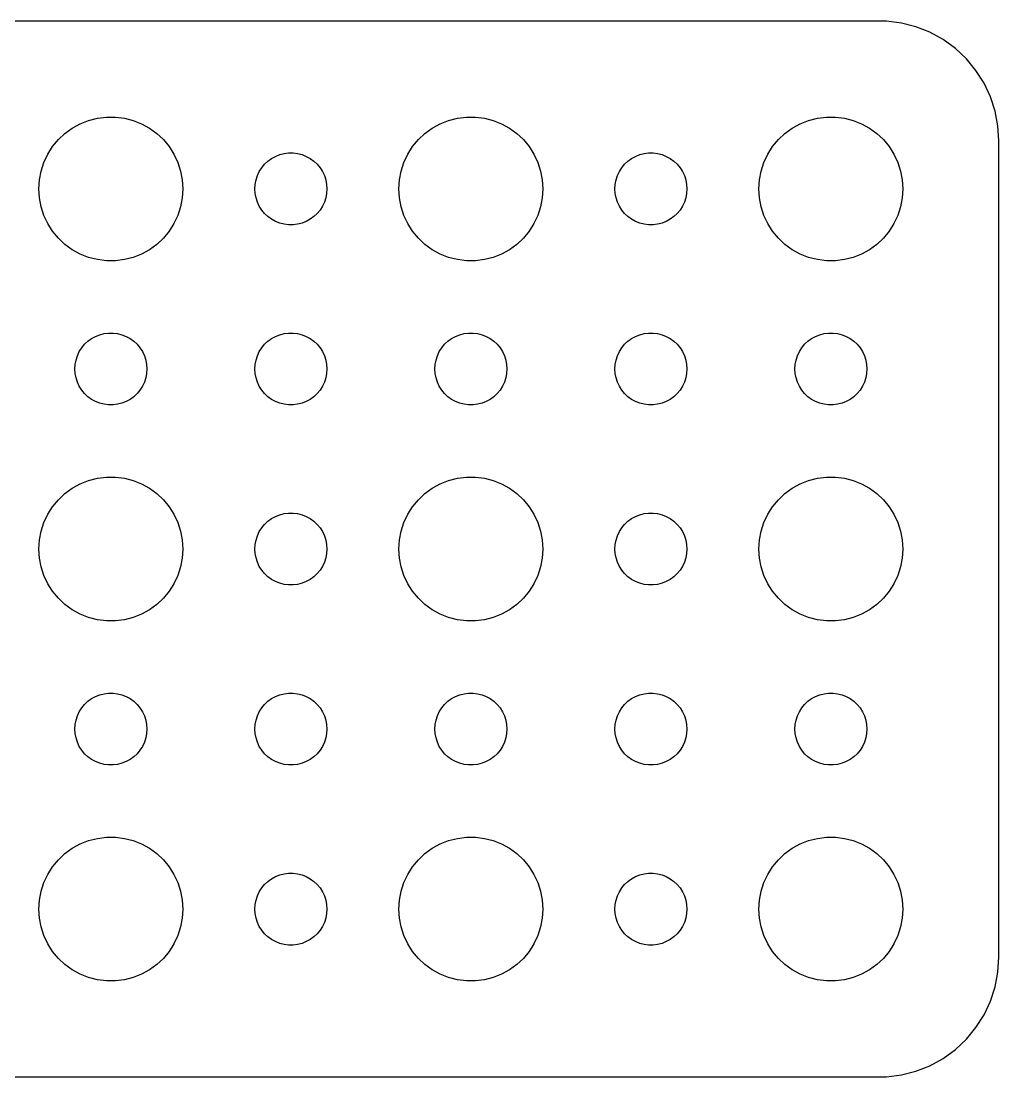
# Model space of a CAD drawing. Header units: metres. Extents: x -37 to 37, y 248 to 508.
# Drawn here: x -3.74 to 37, y 356.01 to 399.99 of the extents above; entities that cross this region are included whole.
import ezdxf

# ---------------------------------------------------------------- set-up
doc = ezdxf.new("R2010")
doc.units = ezdxf.units.M

msp = doc.modelspace()

# ---------------------------------------------------------------- linework, layer by layer
for p, q in [((32.3139, 399.99), (-32.3139, 399.99)), ((32.9369, 399.911), (32.3139, 399.99)), ((33.5451, 399.755), (32.9369, 399.911)), ((34.1289, 399.524), (33.5451, 399.755)), ((34.6791, 399.222), (34.1289, 399.524)), ((35.1871, 398.853), (34.6791, 399.222)), ((35.6448, 398.423), (35.1871, 398.853)), ((36.0451, 397.939), (35.6448, 398.423)), ((36.3815, 397.409), (36.0451, 397.939)), ((36.6489, 396.841), (36.3815, 397.409)), ((36.8429, 396.243), (36.6489, 396.841)), ((-1.27733, 395.714), (-0.92705, 395.853)), ((-0.92705, 395.853), (-0.56213, 395.947)), ((-0.56213, 395.947), (-0.18837, 395.994)), ((-0.18837, 395.994), (0.18837, 395.994)), ((0.18837, 395.994), (0.56213, 395.947)), ((0.56213, 395.947), (0.92705, 395.853)), ((0.92705, 395.853), (1.27733, 395.714)), ((13.7227, 395.714), (14.0729, 395.853)), ((14.0729, 395.853), (14.4379, 395.947)), ((14.4379, 395.947), (14.8116, 395.994)), ((14.8116, 395.994), (15.1884, 395.994)), ((15.1884, 395.994), (15.5621, 395.947)), ((15.5621, 395.947), (15.927, 395.853)), ((15.927, 395.853), (16.2773, 395.714)), ((28.7227, 395.714), (29.0729, 395.853)), ((29.0729, 395.853), (29.4379, 395.947)), ((29.4379, 395.947), (29.8116, 395.994)), ((29.8116, 395.994), (30.1884, 395.994)), ((30.1884, 395.994), (30.5621, 395.947)), ((30.5621, 395.947), (30.927, 395.853)), ((30.927, 395.853), (31.2773, 395.714)), ((36.9606, 395.627), (36.8429, 396.243)), ((-1.91226, 395.312), (-1.60747, 395.533)), ((-1.60747, 395.533), (-1.27733, 395.714)), ((1.27733, 395.714), (1.60747, 395.533)), ((1.60747, 395.533), (1.91226, 395.312)), ((13.0877, 395.312), (13.3925, 395.533)), ((13.3925, 395.533), (13.7227, 395.714)), ((16.2773, 395.714), (16.6075, 395.533)), ((16.6075, 395.533), (16.9123, 395.312)), ((28.0877, 395.312), (28.3925, 395.533)), ((28.3925, 395.533), (28.7227, 395.714)), ((31.2773, 395.714), (31.6075, 395.533)), ((31.6075, 395.533), (31.9123, 395.312)), ((37, 395), (36.9606, 395.627)), ((-2.42705, 394.763), (-2.1869, 395.054)), ((-2.1869, 395.054), (-1.91226, 395.312)), ((1.91226, 395.312), (2.1869, 395.054)), ((2.1869, 395.054), (2.42705, 394.763)), ((12.5729, 394.763), (12.8131, 395.054)), ((12.8131, 395.054), (13.0877, 395.312)), ((16.9123, 395.312), (17.1869, 395.054)), ((17.1869, 395.054), (17.427, 394.763)), ((27.5729, 394.763), (27.8131, 395.054)), ((27.8131, 395.054), (28.0877, 395.312)), ((31.9123, 395.312), (32.1869, 395.054)), ((32.1869, 395.054), (32.427, 394.763)), ((37, 361), (37, 395)), ((-2.62891, 394.445), (-2.42705, 394.763)), ((2.42705, 394.763), (2.62891, 394.445)), ((12.3711, 394.445), (12.5729, 394.763)), ((17.427, 394.763), (17.6289, 394.445)), ((27.3711, 394.445), (27.5729, 394.763)), ((32.427, 394.763), (32.6289, 394.445)), ((-2.90575, 393.746), (-2.78932, 394.104)), ((-2.78932, 394.104), (-2.62891, 394.445)), ((2.62891, 394.445), (2.78932, 394.104)), ((2.78932, 394.104), (2.90575, 393.746)), ((6.40654, 394.027), (6.54385, 394.156)), ((6.54385, 394.156), (6.69626, 394.266)), ((6.69626, 394.266), (6.86133, 394.357)), ((6.86133, 394.357), (7.03647, 394.427)), ((7.03647, 394.427), (7.21892, 394.473)), ((7.21892, 394.473), (7.40581, 394.497)), ((7.40581, 394.497), (7.59418, 394.497)), ((7.59418, 394.497), (7.78107, 394.473)), ((7.78107, 394.473), (7.96352, 394.427)), ((7.96352, 394.427), (8.13866, 394.357)), ((8.13866, 394.357), (8.30373, 394.266)), ((8.30373, 394.266), (8.45613, 394.156)), ((8.45613, 394.156), (8.59344, 394.027)), ((12.0942, 393.746), (12.2107, 394.104)), ((12.2107, 394.104), (12.3711, 394.445)), ((17.6289, 394.445), (17.7893, 394.104)), ((17.7893, 394.104), (17.9057, 393.746)), ((21.4065, 394.027), (21.5439, 394.156)), ((21.5439, 394.156), (21.6963, 394.266)), ((21.6963, 394.266), (21.8613, 394.357)), ((21.8613, 394.357), (22.0365, 394.427)), ((22.0365, 394.427), (22.2189, 394.473)), ((22.2189, 394.473), (22.4058, 394.497)), ((22.4058, 394.497), (22.5942, 394.497)), ((22.5942, 394.497), (22.7811, 394.473)), ((22.7811, 394.473), (22.9635, 394.427)), ((22.9635, 394.427), (23.1387, 394.357)), ((23.1387, 394.357), (23.3037, 394.266)), ((23.3037, 394.266), (23.4561, 394.156)), ((23.4561, 394.156), (23.5934, 394.027)), ((27.0942, 393.746), (27.2107, 394.104)), ((27.2107, 394.104), (27.3711, 394.445)), ((32.6289, 394.445), (32.7893, 394.104)), ((32.7893, 394.104), (32.9057, 393.746)), ((-2.97633, 393.376), (-2.90575, 393.746)), ((2.90575, 393.746), (2.97633, 393.376)), ((6.10533, 393.552), (6.18553, 393.723)), ((6.18553, 393.723), (6.28647, 393.882)), ((6.28647, 393.882), (6.40654, 394.027)), ((8.59344, 394.027), (8.71352, 393.882)), ((8.71352, 393.882), (8.81445, 393.723)), ((8.81445, 393.723), (8.89465, 393.552)), ((12.0237, 393.376), (12.0942, 393.746)), ((17.9057, 393.746), (17.9763, 393.376)), ((21.1053, 393.552), (21.1855, 393.723)), ((21.1855, 393.723), (21.2865, 393.882)), ((21.2865, 393.882), (21.4065, 394.027)), ((23.5934, 394.027), (23.7135, 393.882)), ((23.7135, 393.882), (23.8145, 393.723)), ((23.8145, 393.723), (23.8947, 393.552)), ((27.0237, 393.376), (27.0942, 393.746)), ((32.9057, 393.746), (32.9763, 393.376)), ((-3, 393), (-2.97633, 393.376)), ((2.97633, 393.376), (3, 393)), ((6, 393), (6.01183, 393.188)), ((6.01183, 393.188), (6.04712, 393.373)), ((6.04712, 393.373), (6.10533, 393.552)), ((8.89465, 393.552), (8.95287, 393.373)), ((8.95287, 393.373), (8.98816, 393.188)), ((8.98816, 393.188), (9, 393)), ((12, 393), (12.0237, 393.376)), ((17.9763, 393.376), (18, 393)), ((21, 393), (21.0118, 393.188)), ((21.0118, 393.188), (21.0471, 393.373)), ((21.0471, 393.373), (21.1053, 393.552)), ((23.8947, 393.552), (23.9529, 393.373)), ((23.9529, 393.373), (23.9882, 393.188)), ((23.9882, 393.188), (24, 393)), ((27, 393), (27.0237, 393.376)), ((32.9763, 393.376), (33, 393)), ((-2.97633, 392.624), (-3, 393)), ((3, 393), (2.97633, 392.624)), ((6.01183, 392.812), (6, 393)), ((6.04712, 392.627), (6.01183, 392.812)), ((8.98816, 392.812), (8.95287, 392.627)), ((9, 393), (8.98816, 392.812)), ((12.0237, 392.624), (12, 393)), ((18, 393), (17.9763, 392.624)), ((21.0118, 392.812), (21, 393)), ((21.0471, 392.627), (21.0118, 392.812)), ((23.9882, 392.812), (23.9529, 392.627)), ((24, 393), (23.9882, 392.812)), ((27.0237, 392.624), (27, 393)), ((33, 393), (32.9763, 392.624)), ((-2.90575, 392.254), (-2.97633, 392.624)), ((2.97633, 392.624), (2.90575, 392.254)), ((6.10533, 392.448), (6.04712, 392.627)), ((6.18553, 392.277), (6.10533, 392.448)), ((8.89465, 392.448), (8.81445, 392.277)), ((8.95287, 392.627), (8.89465, 392.448)), ((12.0942, 392.254), (12.0237, 392.624)), ((17.9763, 392.624), (17.9057, 392.254)), ((21.1053, 392.448), (21.0471, 392.627)), ((21.1855, 392.277), (21.1053, 392.448)), ((23.8947, 392.448), (23.8145, 392.277)), ((23.9529, 392.627), (23.8947, 392.448)), ((27.0942, 392.254), (27.0237, 392.624)), ((32.9763, 392.624), (32.9057, 392.254)), ((-2.78932, 391.896), (-2.90575, 392.254)), ((-2.62891, 391.555), (-2.78932, 391.896)), ((2.78932, 391.896), (2.62891, 391.555)), ((2.90575, 392.254), (2.78932, 391.896)), ((6.28647, 392.118), (6.18553, 392.277)), ((6.40654, 391.973), (6.28647, 392.118)), ((6.54385, 391.844), (6.40654, 391.973)), ((8.59344, 391.973), (8.45613, 391.844)), ((8.71352, 392.118), (8.59344, 391.973)), ((8.81445, 392.277), (8.71352, 392.118)), ((12.2107, 391.896), (12.0942, 392.254)), ((12.3711, 391.555), (12.2107, 391.896)), ((17.7893, 391.896), (17.6289, 391.555)), ((17.9057, 392.254), (17.7893, 391.896)), ((21.2865, 392.118), (21.1855, 392.277)), ((21.4065, 391.973), (21.2865, 392.118)), ((21.5439, 391.844), (21.4065, 391.973)), ((23.5934, 391.973), (23.4561, 391.844)), ((23.7135, 392.118), (23.5934, 391.973)), ((23.8145, 392.277), (23.7135, 392.118)), ((27.2107, 391.896), (27.0942, 392.254)), ((27.3711, 391.555), (27.2107, 391.896)), ((32.7893, 391.896), (32.6289, 391.555)), ((32.9057, 392.254), (32.7893, 391.896)), ((-2.42705, 391.237), (-2.62891, 391.555)), ((2.62891, 391.555), (2.42705, 391.237)), ((6.69626, 391.734), (6.54385, 391.844)), ((6.86133, 391.643), (6.69626, 391.734)), ((7.03647, 391.573), (6.86133, 391.643)), ((7.21892, 391.527), (7.03647, 391.573)), ((7.40581, 391.503), (7.21892, 391.527)), ((7.59418, 391.503), (7.40581, 391.503)), ((7.78107, 391.527), (7.59418, 391.503)), ((7.96352, 391.573), (7.78107, 391.527)), ((8.13866, 391.643), (7.96352, 391.573)), ((8.30373, 391.734), (8.13866, 391.643)), ((8.45613, 391.844), (8.30373, 391.734)), ((12.5729, 391.237), (12.3711, 391.555)), ((17.6289, 391.555), (17.427, 391.237)), ((21.6963, 391.734), (21.5439, 391.844)), ((21.8613, 391.643), (21.6963, 391.734)), ((22.0365, 391.573), (21.8613, 391.643)), ((22.2189, 391.527), (22.0365, 391.573)), ((22.4058, 391.503), (22.2189, 391.527)), ((22.5942, 391.503), (22.4058, 391.503)), ((22.7811, 391.527), (22.5942, 391.503)), ((22.9635, 391.573), (22.7811, 391.527)), ((23.1387, 391.643), (22.9635, 391.573)), ((23.3037, 391.734), (23.1387, 391.643)), ((23.4561, 391.844), (23.3037, 391.734)), ((27.5729, 391.237), (27.3711, 391.555)), ((32.6289, 391.555), (32.427, 391.237)), ((-2.1869, 390.946), (-2.42705, 391.237)), ((2.42705, 391.237), (2.1869, 390.946)), ((12.8131, 390.946), (12.5729, 391.237)), ((17.427, 391.237), (17.1869, 390.946)), ((27.8131, 390.946), (27.5729, 391.237)), ((32.427, 391.237), (32.1869, 390.946)), ((-1.91226, 390.688), (-2.1869, 390.946)), ((-1.60747, 390.467), (-1.91226, 390.688)), ((1.91226, 390.688), (1.60747, 390.467)), ((2.1869, 390.946), (1.91226, 390.688)), ((13.0877, 390.688), (12.8131, 390.946)), ((13.3925, 390.467), (13.0877, 390.688)), ((16.9123, 390.688), (16.6075, 390.467)), ((17.1869, 390.946), (16.9123, 390.688)), ((28.0877, 390.688), (27.8131, 390.946)), ((28.3925, 390.467), (28.0877, 390.688)), ((31.9123, 390.688), (31.6075, 390.467)), ((32.1869, 390.946), (31.9123, 390.688)), ((-1.27733, 390.286), (-1.60747, 390.467)), ((-0.92705, 390.147), (-1.27733, 390.286)), ((-0.56213, 390.053), (-0.92705, 390.147)), ((0.92705, 390.147), (0.56213, 390.053)), ((1.27733, 390.286), (0.92705, 390.147)), ((1.60747, 390.467), (1.27733, 390.286)), ((13.7227, 390.286), (13.3925, 390.467)), ((14.0729, 390.147), (13.7227, 390.286)), ((14.4379, 390.053), (14.0729, 390.147)), ((15.927, 390.147), (15.5621, 390.053)), ((16.2773, 390.286), (15.927, 390.147)), ((16.6075, 390.467), (16.2773, 390.286)), ((28.7227, 390.286), (28.3925, 390.467)), ((29.0729, 390.147), (28.7227, 390.286)), ((29.4379, 390.053), (29.0729, 390.147)), ((30.927, 390.147), (30.5621, 390.053)), ((31.2773, 390.286), (30.927, 390.147)), ((31.6075, 390.467), (31.2773, 390.286)), ((-0.18837, 390.006), (-0.56213, 390.053)), ((0.18837, 390.006), (-0.18837, 390.006)), ((0.56213, 390.053), (0.18837, 390.006)), ((14.8116, 390.006), (14.4379, 390.053)), ((15.1884, 390.006), (14.8116, 390.006)), ((15.5621, 390.053), (15.1884, 390.006)), ((29.8116, 390.006), (29.4379, 390.053)), ((30.1884, 390.006), (29.8116, 390.006)), ((30.5621, 390.053), (30.1884, 390.006)), ((-1.09344, 386.527), (-0.95613, 386.656)), ((-0.95613, 386.656), (-0.80373, 386.766)), ((-0.80373, 386.766), (-0.63866, 386.857)), ((-0.63866, 386.857), (-0.46352, 386.927)), ((-0.46352, 386.927), (-0.28107, 386.973)), ((-0.28107, 386.973), (-0.09418, 386.997)), ((-0.09418, 386.997), (0.09418, 386.997)), ((0.09418, 386.997), (0.28107, 386.973)), ((0.28107, 386.973), (0.46352, 386.927)), ((0.46352, 386.927), (0.63866, 386.857)), ((0.63866, 386.857), (0.80373, 386.766)), ((0.80373, 386.766), (0.95613, 386.656)), ((0.95613, 386.656), (1.09344, 386.527)), ((6.40654, 386.527), (6.54385, 386.656)), ((6.54385, 386.656), (6.69626, 386.766)), ((6.69626, 386.766), (6.86133, 386.857)), ((6.86133, 386.857), (7.03647, 386.927)), ((7.03647, 386.927), (7.21892, 386.973)), ((7.21892, 386.973), (7.40581, 386.997)), ((7.40581, 386.997), (7.59418, 386.997)), ((7.59418, 386.997), (7.78107, 386.973)), ((7.78107, 386.973), (7.96352, 386.927)), ((7.96352, 386.927), (8.13866, 386.857)), ((8.13866, 386.857), (8.30373, 386.766)), ((8.30373, 386.766), (8.45613, 386.656)), ((8.45613, 386.656), (8.59344, 386.527)), ((13.9065, 386.527), (14.0439, 386.656)), ((14.0439, 386.656), (14.1963, 386.766)), ((14.1963, 386.766), (14.3613, 386.857)), ((14.3613, 386.857), (14.5365, 386.927)), ((14.5365, 386.927), (14.7189, 386.973)), ((14.7189, 386.973), (14.9058, 386.997)), ((14.9058, 386.997), (15.0942, 386.997)), ((15.0942, 386.997), (15.2811, 386.973)), ((15.2811, 386.973), (15.4635, 386.927)), ((15.4635, 386.927), (15.6387, 386.857)), ((15.6387, 386.857), (15.8037, 386.766)), ((15.8037, 386.766), (15.9561, 386.656)), ((15.9561, 386.656), (16.0934, 386.527)), ((21.4065, 386.527), (21.5439, 386.656)), ((21.5439, 386.656), (21.6963, 386.766)), ((21.6963, 386.766), (21.8613, 386.857)), ((21.8613, 386.857), (22.0365, 386.927)), ((22.0365, 386.927), (22.2189, 386.973)), ((22.2189, 386.973), (22.4058, 386.997)), ((22.4058, 386.997), (22.5942, 386.997)), ((22.5942, 386.997), (22.7811, 386.973)), ((22.7811, 386.973), (22.9635, 386.927)), ((22.9635, 386.927), (23.1387, 386.857)), ((23.1387, 386.857), (23.3037, 386.766)), ((23.3037, 386.766), (23.4561, 386.656)), ((23.4561, 386.656), (23.5934, 386.527)), ((28.9065, 386.527), (29.0439, 386.656)), ((29.0439, 386.656), (29.1963, 386.766)), ((29.1963, 386.766), (29.3613, 386.857)), ((29.3613, 386.857), (29.5365, 386.927)), ((29.5365, 386.927), (29.7189, 386.973)), ((29.7189, 386.973), (29.9058, 386.997)), ((29.9058, 386.997), (30.0942, 386.997)), ((30.0942, 386.997), (30.2811, 386.973)), ((30.2811, 386.973), (30.4635, 386.927)), ((30.4635, 386.927), (30.6387, 386.857)), ((30.6387, 386.857), (30.8037, 386.766)), ((30.8037, 386.766), (30.9561, 386.656)), ((30.9561, 386.656), (31.0934, 386.527)), ((-1.39465, 386.052), (-1.31445, 386.223)), ((-1.31445, 386.223), (-1.21352, 386.382)), ((-1.21352, 386.382), (-1.09344, 386.527)), ((1.09344, 386.527), (1.21352, 386.382)), ((1.21352, 386.382), (1.31445, 386.223)), ((1.31445, 386.223), (1.39465, 386.052)), ((6.10533, 386.052), (6.18553, 386.223)), ((6.18553, 386.223), (6.28647, 386.382)), ((6.28647, 386.382), (6.40654, 386.527)), ((8.59344, 386.527), (8.71352, 386.382)), ((8.71352, 386.382), (8.81445, 386.223)), ((8.81445, 386.223), (8.89465, 386.052)), ((13.6053, 386.052), (13.6855, 386.223)), ((13.6855, 386.223), (13.7865, 386.382)), ((13.7865, 386.382), (13.9065, 386.527)), ((16.0934, 386.527), (16.2135, 386.382)), ((16.2135, 386.382), (16.3145, 386.223)), ((16.3145, 386.223), (16.3947, 386.052)), ((21.1053, 386.052), (21.1855, 386.223)), ((21.1855, 386.223), (21.2865, 386.382)), ((21.2865, 386.382), (21.4065, 386.527)), ((23.5934, 386.527), (23.7135, 386.382)), ((23.7135, 386.382), (23.8145, 386.223)), ((23.8145, 386.223), (23.8947, 386.052)), ((28.6053, 386.052), (28.6855, 386.223)), ((28.6855, 386.223), (28.7865, 386.382)), ((28.7865, 386.382), (28.9065, 386.527)), ((31.0934, 386.527), (31.2135, 386.382)), ((31.2135, 386.382), (31.3145, 386.223)), ((31.3145, 386.223), (31.3947, 386.052)), ((-1.48816, 385.688), (-1.45287, 385.873)), ((-1.45287, 385.873), (-1.39465, 386.052)), ((1.39465, 386.052), (1.45287, 385.873)), ((1.45287, 385.873), (1.48816, 385.688)), ((6.01183, 385.688), (6.04712, 385.873)), ((6.04712, 385.873), (6.10533, 386.052)), ((8.89465, 386.052), (8.95287, 385.873)), ((8.95287, 385.873), (8.98816, 385.688)), ((13.5118, 385.688), (13.5471, 385.873)), ((13.5471, 385.873), (13.6053, 386.052)), ((16.3947, 386.052), (16.4529, 385.873)), ((16.4529, 385.873), (16.4882, 385.688)), ((21.0118, 385.688), (21.0471, 385.873)), ((21.0471, 385.873), (21.1053, 386.052)), ((23.8947, 386.052), (23.9529, 385.873)), ((23.9529, 385.873), (23.9882, 385.688)), ((28.5118, 385.688), (28.5471, 385.873)), ((28.5471, 385.873), (28.6053, 386.052)), ((31.3947, 386.052), (31.4529, 385.873)), ((31.4529, 385.873), (31.4882, 385.688)), ((-1.5, 385.5), (-1.48816, 385.688)), ((-1.48816, 385.312), (-1.5, 385.5)), ((-1.45287, 385.127), (-1.48816, 385.312)), ((1.48816, 385.312), (1.45287, 385.127)), ((1.48816, 385.688), (1.5, 385.5)), ((1.5, 385.5), (1.48816, 385.312)), ((6, 385.5), (6.01183, 385.688)), ((6.01183, 385.312), (6, 385.5)), ((6.04712, 385.127), (6.01183, 385.312)), ((8.98816, 385.312), (8.95287, 385.127)), ((8.98816, 385.688), (9, 385.5)), ((9, 385.5), (8.98816, 385.312)), ((13.5, 385.5), (13.5118, 385.688)), ((13.5118, 385.312), (13.5, 385.5)), ((13.5471, 385.127), (13.5118, 385.312)), ((16.4882, 385.312), (16.4529, 385.127)), ((16.4882, 385.688), (16.5, 385.5)), ((16.5, 385.5), (16.4882, 385.312)), ((21, 385.5), (21.0118, 385.688)), ((21.0118, 385.312), (21, 385.5)), ((21.0471, 385.127), (21.0118, 385.312)), ((23.9882, 385.312), (23.9529, 385.127)), ((23.9882, 385.688), (24, 385.5)), ((24, 385.5), (23.9882, 385.312)), ((28.5, 385.5), (28.5118, 385.688)), ((28.5118, 385.312), (28.5, 385.5)), ((28.5471, 385.127), (28.5118, 385.312)), ((31.4882, 385.312), (31.4529, 385.127)), ((31.4882, 385.688), (31.5, 385.5)), ((31.5, 385.5), (31.4882, 385.312)), ((-1.39465, 384.948), (-1.45287, 385.127)), ((-1.31445, 384.777), (-1.39465, 384.948)), ((1.39465, 384.948), (1.31445, 384.777)), ((1.45287, 385.127), (1.39465, 384.948)), ((6.10533, 384.948), (6.04712, 385.127)), ((6.18553, 384.777), (6.10533, 384.948)), ((8.89465, 384.948), (8.81445, 384.777)), ((8.95287, 385.127), (8.89465, 384.948)), ((13.6053, 384.948), (13.5471, 385.127)), ((13.6855, 384.777), (13.6053, 384.948)), ((16.3947, 384.948), (16.3145, 384.777)), ((16.4529, 385.127), (16.3947, 384.948)), ((21.1053, 384.948), (21.0471, 385.127)), ((21.1855, 384.777), (21.1053, 384.948)), ((23.8947, 384.948), (23.8145, 384.777)), ((23.9529, 385.127), (23.8947, 384.948)), ((28.6053, 384.948), (28.5471, 385.127)), ((28.6855, 384.777), (28.6053, 384.948)), ((31.3947, 384.948), (31.3145, 384.777)), ((31.4529, 385.127), (31.3947, 384.948)), ((-1.21352, 384.618), (-1.31445, 384.777)), ((-1.09344, 384.473), (-1.21352, 384.618)), ((-0.95613, 384.344), (-1.09344, 384.473)), ((1.09344, 384.473), (0.95613, 384.344)), ((1.21352, 384.618), (1.09344, 384.473)), ((1.31445, 384.777), (1.21352, 384.618)), ((6.28647, 384.618), (6.18553, 384.777)), ((6.40654, 384.473), (6.28647, 384.618)), ((6.54385, 384.344), (6.40654, 384.473)), ((8.59344, 384.473), (8.45613, 384.344)), ((8.71352, 384.618), (8.59344, 384.473)), ((8.81445, 384.777), (8.71352, 384.618)), ((13.7865, 384.618), (13.6855, 384.777)), ((13.9065, 384.473), (13.7865, 384.618)), ((14.0439, 384.344), (13.9065, 384.473)), ((16.0934, 384.473), (15.9561, 384.344)), ((16.2135, 384.618), (16.0934, 384.473)), ((16.3145, 384.777), (16.2135, 384.618)), ((21.2865, 384.618), (21.1855, 384.777)), ((21.4065, 384.473), (21.2865, 384.618)), ((21.5439, 384.344), (21.4065, 384.473)), ((23.5934, 384.473), (23.4561, 384.344)), ((23.7135, 384.618), (23.5934, 384.473)), ((23.8145, 384.777), (23.7135, 384.618)), ((28.7865, 384.618), (28.6855, 384.777)), ((28.9065, 384.473), (28.7865, 384.618)), ((29.0439, 384.344), (28.9065, 384.473)), ((31.0934, 384.473), (30.9561, 384.344)), ((31.2135, 384.618), (31.0934, 384.473)), ((31.3145, 384.777), (31.2135, 384.618)), ((-0.80373, 384.234), (-0.95613, 384.344)), ((-0.63866, 384.143), (-0.80373, 384.234)), ((-0.46352, 384.073), (-0.63866, 384.143)), ((-0.28107, 384.027), (-0.46352, 384.073)), ((-0.09418, 384.003), (-0.28107, 384.027)), ((0.09418, 384.003), (-0.09418, 384.003)), ((0.28107, 384.027), (0.09418, 384.003)), ((0.46352, 384.073), (0.28107, 384.027)), ((0.63866, 384.143), (0.46352, 384.073)), ((0.80373, 384.234), (0.63866, 384.143)), ((0.95613, 384.344), (0.80373, 384.234)), ((6.69626, 384.234), (6.54385, 384.344)), ((6.86133, 384.143), (6.69626, 384.234)), ((7.03647, 384.073), (6.86133, 384.143)), ((7.21892, 384.027), (7.03647, 384.073)), ((7.40581, 384.003), (7.21892, 384.027)), ((7.59418, 384.003), (7.40581, 384.003)), ((7.78107, 384.027), (7.59418, 384.003)), ((7.96352, 384.073), (7.78107, 384.027)), ((8.13866, 384.143), (7.96352, 384.073)), ((8.30373, 384.234), (8.13866, 384.143)), ((8.45613, 384.344), (8.30373, 384.234)), ((14.1963, 384.234), (14.0439, 384.344)), ((14.3613, 384.143), (14.1963, 384.234)), ((14.5365, 384.073), (14.3613, 384.143)), ((14.7189, 384.027), (14.5365, 384.073)), ((14.9058, 384.003), (14.7189, 384.027)), ((15.0942, 384.003), (14.9058, 384.003)), ((15.2811, 384.027), (15.0942, 384.003)), ((15.4635, 384.073), (15.2811, 384.027)), ((15.6387, 384.143), (15.4635, 384.073)), ((15.8037, 384.234), (15.6387, 384.143)), ((15.9561, 384.344), (15.8037, 384.234)), ((21.6963, 384.234), (21.5439, 384.344)), ((21.8613, 384.143), (21.6963, 384.234)), ((22.0365, 384.073), (21.8613, 384.143)), ((22.2189, 384.027), (22.0365, 384.073)), ((22.4058, 384.003), (22.2189, 384.027)), ((22.5942, 384.003), (22.4058, 384.003)), ((22.7811, 384.027), (22.5942, 384.003)), ((22.9635, 384.073), (22.7811, 384.027)), ((23.1387, 384.143), (22.9635, 384.073)), ((23.3037, 384.234), (23.1387, 384.143)), ((23.4561, 384.344), (23.3037, 384.234)), ((29.1963, 384.234), (29.0439, 384.344)), ((29.3613, 384.143), (29.1963, 384.234)), ((29.5365, 384.073), (29.3613, 384.143)), ((29.7189, 384.027), (29.5365, 384.073)), ((29.9058, 384.003), (29.7189, 384.027)), ((30.0942, 384.003), (29.9058, 384.003)), ((30.2811, 384.027), (30.0942, 384.003)), ((30.4635, 384.073), (30.2811, 384.027)), ((30.6387, 384.143), (30.4635, 384.073)), ((30.8037, 384.234), (30.6387, 384.143)), ((30.9561, 384.344), (30.8037, 384.234)), ((-0.92705, 380.853), (-0.56213, 380.947)), ((-0.56213, 380.947), (-0.18837, 380.994)), ((-0.18837, 380.994), (0.18837, 380.994)), ((0.18837, 380.994), (0.56213, 380.947)), ((0.56213, 380.947), (0.92705, 380.853)), ((14.0729, 380.853), (14.4379, 380.947)), ((14.4379, 380.947), (14.8116, 380.994)), ((14.8116, 380.994), (15.1884, 380.994)), ((15.1884, 380.994), (15.5621, 380.947)), ((15.5621, 380.947), (15.927, 380.853)), ((29.0729, 380.853), (29.4379, 380.947)), ((29.4379, 380.947), (29.8116, 380.994)), ((29.8116, 380.994), (30.1884, 380.994)), ((30.1884, 380.994), (30.5621, 380.947)), ((30.5621, 380.947), (30.927, 380.853)), ((-1.91226, 380.312), (-1.60747, 380.533)), ((-1.60747, 380.533), (-1.27733, 380.714)), ((-1.27733, 380.714), (-0.92705, 380.853)), ((0.92705, 380.853), (1.27733, 380.714)), ((1.27733, 380.714), (1.60747, 380.533)), ((1.60747, 380.533), (1.91226, 380.312)), ((13.0877, 380.312), (13.3925, 380.533)), ((13.3925, 380.533), (13.7227, 380.714)), ((13.7227, 380.714), (14.0729, 380.853)), ((15.927, 380.853), (16.2773, 380.714)), ((16.2773, 380.714), (16.6075, 380.533)), ((16.6075, 380.533), (16.9123, 380.312)), ((28.0877, 380.312), (28.3925, 380.533)), ((28.3925, 380.533), (28.7227, 380.714)), ((28.7227, 380.714), (29.0729, 380.853)), ((30.927, 380.853), (31.2773, 380.714)), ((31.2773, 380.714), (31.6075, 380.533)), ((31.6075, 380.533), (31.9123, 380.312)), ((-2.42705, 379.763), (-2.1869, 380.054)), ((-2.1869, 380.054), (-1.91226, 380.312)), ((1.91226, 380.312), (2.1869, 380.054)), ((2.1869, 380.054), (2.42705, 379.763)), ((12.5729, 379.763), (12.8131, 380.054)), ((12.8131, 380.054), (13.0877, 380.312)), ((16.9123, 380.312), (17.1869, 380.054)), ((17.1869, 380.054), (17.427, 379.763)), ((27.5729, 379.763), (27.8131, 380.054)), ((27.8131, 380.054), (28.0877, 380.312)), ((31.9123, 380.312), (32.1869, 380.054)), ((32.1869, 380.054), (32.427, 379.763)), ((-2.62891, 379.445), (-2.42705, 379.763)), ((2.42705, 379.763), (2.62891, 379.445)), ((12.3711, 379.445), (12.5729, 379.763)), ((17.427, 379.763), (17.6289, 379.445)), ((27.3711, 379.445), (27.5729, 379.763)), ((32.427, 379.763), (32.6289, 379.445)), ((-2.78932, 379.104), (-2.62891, 379.445)), ((2.62891, 379.445), (2.78932, 379.104)), ((6.40654, 379.027), (6.54385, 379.156)), ((6.54385, 379.156), (6.69626, 379.266)), ((6.69626, 379.266), (6.86133, 379.357)), ((6.86133, 379.357), (7.03647, 379.427)), ((7.03647, 379.427), (7.21892, 379.473)), ((7.21892, 379.473), (7.40581, 379.497)), ((7.40581, 379.497), (7.59418, 379.497)), ((7.59418, 379.497), (7.78107, 379.473)), ((7.78107, 379.473), (7.96352, 379.427)), ((7.96352, 379.427), (8.13866, 379.357)), ((8.13866, 379.357), (8.30373, 379.266)), ((8.30373, 379.266), (8.45613, 379.156)), ((8.45613, 379.156), (8.59344, 379.027)), ((12.2107, 379.104), (12.3711, 379.445)), ((17.6289, 379.445), (17.7893, 379.104)), ((21.4065, 379.027), (21.5439, 379.156)), ((21.5439, 379.156), (21.6963, 379.266)), ((21.6963, 379.266), (21.8613, 379.357)), ((21.8613, 379.357), (22.0365, 379.427)), ((22.0365, 379.427), (22.2189, 379.473)), ((22.2189, 379.473), (22.4058, 379.497)), ((22.4058, 379.497), (22.5942, 379.497)), ((22.5942, 379.497), (22.7811, 379.473)), ((22.7811, 379.473), (22.9635, 379.427)), ((22.9635, 379.427), (23.1387, 379.357)), ((23.1387, 379.357), (23.3037, 379.266)), ((23.3037, 379.266), (23.4561, 379.156)), ((23.4561, 379.156), (23.5934, 379.027)), ((27.2107, 379.104), (27.3711, 379.445)), ((32.6289, 379.445), (32.7893, 379.104)), ((-2.97633, 378.376), (-2.90575, 378.746)), ((-2.90575, 378.746), (-2.78932, 379.104)), ((2.78932, 379.104), (2.90575, 378.746)), ((2.90575, 378.746), (2.97633, 378.376)), ((6.10533, 378.552), (6.18553, 378.723)), ((6.18553, 378.723), (6.28647, 378.882)), ((6.28647, 378.882), (6.40654, 379.027)), ((8.59344, 379.027), (8.71352, 378.882)), ((8.71352, 378.882), (8.81445, 378.723)), ((8.81445, 378.723), (8.89465, 378.552)), ((12.0237, 378.376), (12.0942, 378.746)), ((12.0942, 378.746), (12.2107, 379.104)), ((17.7893, 379.104), (17.9057, 378.746)), ((17.9057, 378.746), (17.9763, 378.376)), ((21.1053, 378.552), (21.1855, 378.723)), ((21.1855, 378.723), (21.2865, 378.882)), ((21.2865, 378.882), (21.4065, 379.027)), ((23.5934, 379.027), (23.7135, 378.882)), ((23.7135, 378.882), (23.8145, 378.723)), ((23.8145, 378.723), (23.8947, 378.552)), ((27.0237, 378.376), (27.0942, 378.746)), ((27.0942, 378.746), (27.2107, 379.104)), ((32.7893, 379.104), (32.9057, 378.746)), ((32.9057, 378.746), (32.9763, 378.376)), ((-3, 378), (-2.97633, 378.376)), ((2.97633, 378.376), (3, 378)), ((6.01183, 378.188), (6.04712, 378.373)), ((6.04712, 378.373), (6.10533, 378.552)), ((8.89465, 378.552), (8.95287, 378.373)), ((8.95287, 378.373), (8.98816, 378.188)), ((12, 378), (12.0237, 378.376)), ((17.9763, 378.376), (18, 378)), ((21.0118, 378.188), (21.0471, 378.373)), ((21.0471, 378.373), (21.1053, 378.552)), ((23.8947, 378.552), (23.9529, 378.373)), ((23.9529, 378.373), (23.9882, 378.188)), ((27, 378), (27.0237, 378.376)), ((32.9763, 378.376), (33, 378)), ((-2.97633, 377.624), (-3, 378)), ((3, 378), (2.97633, 377.624)), ((6, 378), (6.01183, 378.188)), ((6.01183, 377.812), (6, 378)), ((6.04712, 377.627), (6.01183, 377.812)), ((8.98816, 377.812), (8.95287, 377.627)), ((8.98816, 378.188), (9, 378)), ((9, 378), (8.98816, 377.812)), ((12.0237, 377.624), (12, 378)), ((18, 378), (17.9763, 377.624)), ((21, 378), (21.0118, 378.188)), ((21.0118, 377.812), (21, 378)), ((21.0471, 377.627), (21.0118, 377.812)), ((23.9882, 377.812), (23.9529, 377.627)), ((23.9882, 378.188), (24, 378)), ((24, 378), (23.9882, 377.812)), ((27.0237, 377.624), (27, 378)), ((33, 378), (32.9763, 377.624)), ((-2.90575, 377.254), (-2.97633, 377.624)), ((2.97633, 377.624), (2.90575, 377.254)), ((6.10533, 377.448), (6.04712, 377.627)), ((6.18553, 377.277), (6.10533, 377.448)), ((8.89465, 377.448), (8.81445, 377.277)), ((8.95287, 377.627), (8.89465, 377.448)), ((12.0942, 377.254), (12.0237, 377.624)), ((17.9763, 377.624), (17.9057, 377.254)), ((21.1053, 377.448), (21.0471, 377.627)), ((21.1855, 377.277), (21.1053, 377.448)), ((23.8947, 377.448), (23.8145, 377.277)), ((23.9529, 377.627), (23.8947, 377.448)), ((27.0942, 377.254), (27.0237, 377.624)), ((32.9763, 377.624), (32.9057, 377.254)), ((-2.78932, 376.896), (-2.90575, 377.254)), ((2.90575, 377.254), (2.78932, 376.896)), ((6.28647, 377.118), (6.18553, 377.277)), ((6.40654, 376.973), (6.28647, 377.118)), ((6.54385, 376.844), (6.40654, 376.973)), ((8.59344, 376.973), (8.45613, 376.844)), ((8.71352, 377.118), (8.59344, 376.973)), ((8.81445, 377.277), (8.71352, 377.118)), ((12.2107, 376.896), (12.0942, 377.254)), ((17.9057, 377.254), (17.7893, 376.896)), ((21.2865, 377.118), (21.1855, 377.277)), ((21.4065, 376.973), (21.2865, 377.118)), ((21.5439, 376.844), (21.4065, 376.973)), ((23.5934, 376.973), (23.4561, 376.844)), ((23.7135, 377.118), (23.5934, 376.973)), ((23.8145, 377.277), (23.7135, 377.118)), ((27.2107, 376.896), (27.0942, 377.254)), ((32.9057, 377.254), (32.7893, 376.896)), ((-2.62891, 376.555), (-2.78932, 376.896)), ((-2.42705, 376.237), (-2.62891, 376.555)), ((2.62891, 376.555), (2.42705, 376.237)), ((2.78932, 376.896), (2.62891, 376.555)), ((6.69626, 376.734), (6.54385, 376.844)), ((6.86133, 376.643), (6.69626, 376.734)), ((7.03647, 376.573), (6.86133, 376.643)), ((7.21892, 376.527), (7.03647, 376.573)), ((7.40581, 376.503), (7.21892, 376.527)), ((7.59418, 376.503), (7.40581, 376.503)), ((7.78107, 376.527), (7.59418, 376.503)), ((7.96352, 376.573), (7.78107, 376.527)), ((8.13866, 376.643), (7.96352, 376.573)), ((8.30373, 376.734), (8.13866, 376.643)), ((8.45613, 376.844), (8.30373, 376.734)), ((12.3711, 376.555), (12.2107, 376.896)), ((12.5729, 376.237), (12.3711, 376.555)), ((17.6289, 376.555), (17.427, 376.237)), ((17.7893, 376.896), (17.6289, 376.555)), ((21.6963, 376.734), (21.5439, 376.844)), ((21.8613, 376.643), (21.6963, 376.734)), ((22.0365, 376.573), (21.8613, 376.643)), ((22.2189, 376.527), (22.0365, 376.573)), ((22.4058, 376.503), (22.2189, 376.527)), ((22.5942, 376.503), (22.4058, 376.503)), ((22.7811, 376.527), (22.5942, 376.503)), ((22.9635, 376.573), (22.7811, 376.527)), ((23.1387, 376.643), (22.9635, 376.573)), ((23.3037, 376.734), (23.1387, 376.643)), ((23.4561, 376.844), (23.3037, 376.734)), ((27.3711, 376.555), (27.2107, 376.896)), ((27.5729, 376.237), (27.3711, 376.555)), ((32.6289, 376.555), (32.427, 376.237)), ((32.7893, 376.896), (32.6289, 376.555)), ((-2.1869, 375.946), (-2.42705, 376.237)), ((2.42705, 376.237), (2.1869, 375.946)), ((12.8131, 375.946), (12.5729, 376.237)), ((17.427, 376.237), (17.1869, 375.946)), ((27.8131, 375.946), (27.5729, 376.237)), ((32.427, 376.237), (32.1869, 375.946)), ((-1.91226, 375.688), (-2.1869, 375.946)), ((-1.60747, 375.467), (-1.91226, 375.688)), ((1.91226, 375.688), (1.60747, 375.467)), ((2.1869, 375.946), (1.91226, 375.688)), ((13.0877, 375.688), (12.8131, 375.946)), ((13.3925, 375.467), (13.0877, 375.688)), ((16.9123, 375.688), (16.6075, 375.467)), ((17.1869, 375.946), (16.9123, 375.688)), ((28.0877, 375.688), (27.8131, 375.946)), ((28.3925, 375.467), (28.0877, 375.688)), ((31.9123, 375.688), (31.6075, 375.467)), ((32.1869, 375.946), (31.9123, 375.688)), ((-1.27733, 375.286), (-1.60747, 375.467)), ((-0.92705, 375.147), (-1.27733, 375.286)), ((1.27733, 375.286), (0.92705, 375.147)), ((1.60747, 375.467), (1.27733, 375.286)), ((13.7227, 375.286), (13.3925, 375.467)), ((14.0729, 375.147), (13.7227, 375.286)), ((16.2773, 375.286), (15.927, 375.147)), ((16.6075, 375.467), (16.2773, 375.286)), ((28.7227, 375.286), (28.3925, 375.467)), ((29.0729, 375.147), (28.7227, 375.286)), ((31.2773, 375.286), (30.927, 375.147)), ((31.6075, 375.467), (31.2773, 375.286)), ((-0.56213, 375.053), (-0.92705, 375.147)), ((-0.18837, 375.006), (-0.56213, 375.053)), ((0.18837, 375.006), (-0.18837, 375.006)), ((0.56213, 375.053), (0.18837, 375.006)), ((0.92705, 375.147), (0.56213, 375.053)), ((14.4379, 375.053), (14.0729, 375.147)), ((14.8116, 375.006), (14.4379, 375.053)), ((15.1884, 375.006), (14.8116, 375.006)), ((15.5621, 375.053), (15.1884, 375.006)), ((15.927, 375.147), (15.5621, 375.053)), ((29.4379, 375.053), (29.0729, 375.147)), ((29.8116, 375.006), (29.4379, 375.053)), ((30.1884, 375.006), (29.8116, 375.006)), ((30.5621, 375.053), (30.1884, 375.006)), ((30.927, 375.147), (30.5621, 375.053)), ((-1.09344, 371.527), (-0.95613, 371.656)), ((-0.95613, 371.656), (-0.80373, 371.766)), ((-0.80373, 371.766), (-0.63866, 371.857)), ((-0.63866, 371.857), (-0.46352, 371.927)), ((-0.46352, 371.927), (-0.28107, 371.973)), ((-0.28107, 371.973), (-0.09418, 371.997)), ((-0.09418, 371.997), (0.09418, 371.997)), ((0.09418, 371.997), (0.28107, 371.973)), ((0.28107, 371.973), (0.46352, 371.927)), ((0.46352, 371.927), (0.63866, 371.857)), ((0.63866, 371.857), (0.80373, 371.766)), ((0.80373, 371.766), (0.95613, 371.656)), ((0.95613, 371.656), (1.09344, 371.527)), ((6.40654, 371.527), (6.54385, 371.656)), ((6.54385, 371.656), (6.69626, 371.766)), ((6.69626, 371.766), (6.86133, 371.857)), ((6.86133, 371.857), (7.03647, 371.927)), ((7.03647, 371.927), (7.21892, 371.973)), ((7.21892, 371.973), (7.40581, 371.997)), ((7.40581, 371.997), (7.59418, 371.997)), ((7.59418, 371.997), (7.78107, 371.973)), ((7.78107, 371.973), (7.96352, 371.927)), ((7.96352, 371.927), (8.13866, 371.857)), ((8.13866, 371.857), (8.30373, 371.766)), ((8.30373, 371.766), (8.45613, 371.656)), ((8.45613, 371.656), (8.59344, 371.527)), ((13.9065, 371.527), (14.0439, 371.656)), ((14.0439, 371.656), (14.1963, 371.766)), ((14.1963, 371.766), (14.3613, 371.857)), ((14.3613, 371.857), (14.5365, 371.927)), ((14.5365, 371.927), (14.7189, 371.973)), ((14.7189, 371.973), (14.9058, 371.997)), ((14.9058, 371.997), (15.0942, 371.997)), ((15.0942, 371.997), (15.2811, 371.973)), ((15.2811, 371.973), (15.4635, 371.927)), ((15.4635, 371.927), (15.6387, 371.857)), ((15.6387, 371.857), (15.8037, 371.766)), ((15.8037, 371.766), (15.9561, 371.656)), ((15.9561, 371.656), (16.0934, 371.527)), ((21.4065, 371.527), (21.5439, 371.656)), ((21.5439, 371.656), (21.6963, 371.766)), ((21.6963, 371.766), (21.8613, 371.857)), ((21.8613, 371.857), (22.0365, 371.927)), ((22.0365, 371.927), (22.2189, 371.973)), ((22.2189, 371.973), (22.4058, 371.997)), ((22.4058, 371.997), (22.5942, 371.997)), ((22.5942, 371.997), (22.7811, 371.973)), ((22.7811, 371.973), (22.9635, 371.927)), ((22.9635, 371.927), (23.1387, 371.857)), ((23.1387, 371.857), (23.3037, 371.766)), ((23.3037, 371.766), (23.4561, 371.656)), ((23.4561, 371.656), (23.5934, 371.527)), ((28.9065, 371.527), (29.0439, 371.656)), ((29.0439, 371.656), (29.1963, 371.766)), ((29.1963, 371.766), (29.3613, 371.857)), ((29.3613, 371.857), (29.5365, 371.927)), ((29.5365, 371.927), (29.7189, 371.973)), ((29.7189, 371.973), (29.9058, 371.997)), ((29.9058, 371.997), (30.0942, 371.997)), ((30.0942, 371.997), (30.2811, 371.973)), ((30.2811, 371.973), (30.4635, 371.927)), ((30.4635, 371.927), (30.6387, 371.857)), ((30.6387, 371.857), (30.8037, 371.766)), ((30.8037, 371.766), (30.9561, 371.656)), ((30.9561, 371.656), (31.0934, 371.527)), ((-1.39465, 371.052), (-1.31445, 371.223)), ((-1.31445, 371.223), (-1.21352, 371.382)), ((-1.21352, 371.382), (-1.09344, 371.527)), ((1.09344, 371.527), (1.21352, 371.382)), ((1.21352, 371.382), (1.31445, 371.223)), ((1.31445, 371.223), (1.39465, 371.052)), ((6.10533, 371.052), (6.18553, 371.223)), ((6.18553, 371.223), (6.28647, 371.382)), ((6.28647, 371.382), (6.40654, 371.527)), ((8.59344, 371.527), (8.71352, 371.382)), ((8.71352, 371.382), (8.81445, 371.223)), ((8.81445, 371.223), (8.89465, 371.052)), ((13.6053, 371.052), (13.6855, 371.223)), ((13.6855, 371.223), (13.7865, 371.382)), ((13.7865, 371.382), (13.9065, 371.527)), ((16.0934, 371.527), (16.2135, 371.382)), ((16.2135, 371.382), (16.3145, 371.223)), ((16.3145, 371.223), (16.3947, 371.052)), ((21.1053, 371.052), (21.1855, 371.223)), ((21.1855, 371.223), (21.2865, 371.382)), ((21.2865, 371.382), (21.4065, 371.527)), ((23.5934, 371.527), (23.7135, 371.382)), ((23.7135, 371.382), (23.8145, 371.223)), ((23.8145, 371.223), (23.8947, 371.052)), ((28.6053, 371.052), (28.6855, 371.223)), ((28.6855, 371.223), (28.7865, 371.382)), ((28.7865, 371.382), (28.9065, 371.527)), ((31.0934, 371.527), (31.2135, 371.382)), ((31.2135, 371.382), (31.3145, 371.223)), ((31.3145, 371.223), (31.3947, 371.052)), ((-1.48816, 370.688), (-1.45287, 370.873)), ((-1.45287, 370.873), (-1.39465, 371.052)), ((1.39465, 371.052), (1.45287, 370.873)), ((1.45287, 370.873), (1.48816, 370.688)), ((6.01183, 370.688), (6.04712, 370.873)), ((6.04712, 370.873), (6.10533, 371.052)), ((8.89465, 371.052), (8.95287, 370.873)), ((8.95287, 370.873), (8.98816, 370.688)), ((13.5118, 370.688), (13.5471, 370.873)), ((13.5471, 370.873), (13.6053, 371.052)), ((16.3947, 371.052), (16.4529, 370.873)), ((16.4529, 370.873), (16.4882, 370.688)), ((21.0118, 370.688), (21.0471, 370.873)), ((21.0471, 370.873), (21.1053, 371.052)), ((23.8947, 371.052), (23.9529, 370.873)), ((23.9529, 370.873), (23.9882, 370.688)), ((28.5118, 370.688), (28.5471, 370.873)), ((28.5471, 370.873), (28.6053, 371.052)), ((31.3947, 371.052), (31.4529, 370.873)), ((31.4529, 370.873), (31.4882, 370.688)), ((-1.5, 370.5), (-1.48816, 370.688)), ((-1.48816, 370.312), (-1.5, 370.5)), ((-1.45287, 370.127), (-1.48816, 370.312)), ((1.48816, 370.312), (1.45287, 370.127)), ((1.48816, 370.688), (1.5, 370.5)), ((1.5, 370.5), (1.48816, 370.312)), ((6, 370.5), (6.01183, 370.688)), ((6.01183, 370.312), (6, 370.5)), ((6.04712, 370.127), (6.01183, 370.312)), ((8.98816, 370.312), (8.95287, 370.127)), ((8.98816, 370.688), (9, 370.5)), ((9, 370.5), (8.98816, 370.312)), ((13.5, 370.5), (13.5118, 370.688)), ((13.5118, 370.312), (13.5, 370.5)), ((13.5471, 370.127), (13.5118, 370.312)), ((16.4882, 370.312), (16.4529, 370.127)), ((16.4882, 370.688), (16.5, 370.5)), ((16.5, 370.5), (16.4882, 370.312)), ((21, 370.5), (21.0118, 370.688)), ((21.0118, 370.312), (21, 370.5)), ((21.0471, 370.127), (21.0118, 370.312)), ((23.9882, 370.312), (23.9529, 370.127)), ((23.9882, 370.688), (24, 370.5)), ((24, 370.5), (23.9882, 370.312)), ((28.5, 370.5), (28.5118, 370.688)), ((28.5118, 370.312), (28.5, 370.5)), ((28.5471, 370.127), (28.5118, 370.312)), ((31.4882, 370.312), (31.4529, 370.127)), ((31.4882, 370.688), (31.5, 370.5)), ((31.5, 370.5), (31.4882, 370.312)), ((-1.39465, 369.948), (-1.45287, 370.127)), ((-1.31445, 369.777), (-1.39465, 369.948)), ((1.39465, 369.948), (1.31445, 369.777)), ((1.45287, 370.127), (1.39465, 369.948)), ((6.10533, 369.948), (6.04712, 370.127)), ((6.18553, 369.777), (6.10533, 369.948)), ((8.89465, 369.948), (8.81445, 369.777)), ((8.95287, 370.127), (8.89465, 369.948)), ((13.6053, 369.948), (13.5471, 370.127)), ((13.6855, 369.777), (13.6053, 369.948)), ((16.3947, 369.948), (16.3145, 369.777)), ((16.4529, 370.127), (16.3947, 369.948)), ((21.1053, 369.948), (21.0471, 370.127)), ((21.1855, 369.777), (21.1053, 369.948)), ((23.8947, 369.948), (23.8145, 369.777)), ((23.9529, 370.127), (23.8947, 369.948)), ((28.6053, 369.948), (28.5471, 370.127)), ((28.6855, 369.777), (28.6053, 369.948)), ((31.3947, 369.948), (31.3145, 369.777)), ((31.4529, 370.127), (31.3947, 369.948)), ((-1.21352, 369.618), (-1.31445, 369.777)), ((-1.09344, 369.473), (-1.21352, 369.618)), ((-0.95613, 369.344), (-1.09344, 369.473)), ((1.09344, 369.473), (0.95613, 369.344)), ((1.21352, 369.618), (1.09344, 369.473)), ((1.31445, 369.777), (1.21352, 369.618)), ((6.28647, 369.618), (6.18553, 369.777)), ((6.40654, 369.473), (6.28647, 369.618)), ((6.54385, 369.344), (6.40654, 369.473)), ((8.59344, 369.473), (8.45613, 369.344)), ((8.71352, 369.618), (8.59344, 369.473)), ((8.81445, 369.777), (8.71352, 369.618)), ((13.7865, 369.618), (13.6855, 369.777)), ((13.9065, 369.473), (13.7865, 369.618)), ((14.0439, 369.344), (13.9065, 369.473)), ((16.0934, 369.473), (15.9561, 369.344)), ((16.2135, 369.618), (16.0934, 369.473)), ((16.3145, 369.777), (16.2135, 369.618)), ((21.2865, 369.618), (21.1855, 369.777)), ((21.4065, 369.473), (21.2865, 369.618)), ((21.5439, 369.344), (21.4065, 369.473)), ((23.5934, 369.473), (23.4561, 369.344)), ((23.7135, 369.618), (23.5934, 369.473)), ((23.8145, 369.777), (23.7135, 369.618)), ((28.7865, 369.618), (28.6855, 369.777)), ((28.9065, 369.473), (28.7865, 369.618)), ((29.0439, 369.344), (28.9065, 369.473)), ((31.0934, 369.473), (30.9561, 369.344)), ((31.2135, 369.618), (31.0934, 369.473)), ((31.3145, 369.777), (31.2135, 369.618)), ((-0.80373, 369.234), (-0.95613, 369.344)), ((-0.63866, 369.143), (-0.80373, 369.234)), ((-0.46352, 369.073), (-0.63866, 369.143)), ((-0.28107, 369.027), (-0.46352, 369.073)), ((-0.09418, 369.003), (-0.28107, 369.027)), ((0.09418, 369.003), (-0.09418, 369.003)), ((0.28107, 369.027), (0.09418, 369.003)), ((0.46352, 369.073), (0.28107, 369.027)), ((0.63866, 369.143), (0.46352, 369.073)), ((0.80373, 369.234), (0.63866, 369.143)), ((0.95613, 369.344), (0.80373, 369.234)), ((6.69626, 369.234), (6.54385, 369.344)), ((6.86133, 369.143), (6.69626, 369.234)), ((7.03647, 369.073), (6.86133, 369.143)), ((7.21892, 369.027), (7.03647, 369.073)), ((7.40581, 369.003), (7.21892, 369.027)), ((7.59418, 369.003), (7.40581, 369.003)), ((7.78107, 369.027), (7.59418, 369.003)), ((7.96352, 369.073), (7.78107, 369.027)), ((8.13866, 369.143), (7.96352, 369.073)), ((8.30373, 369.234), (8.13866, 369.143)), ((8.45613, 369.344), (8.30373, 369.234)), ((14.1963, 369.234), (14.0439, 369.344)), ((14.3613, 369.143), (14.1963, 369.234)), ((14.5365, 369.073), (14.3613, 369.143)), ((14.7189, 369.027), (14.5365, 369.073)), ((14.9058, 369.003), (14.7189, 369.027)), ((15.0942, 369.003), (14.9058, 369.003)), ((15.2811, 369.027), (15.0942, 369.003)), ((15.4635, 369.073), (15.2811, 369.027)), ((15.6387, 369.143), (15.4635, 369.073)), ((15.8037, 369.234), (15.6387, 369.143)), ((15.9561, 369.344), (15.8037, 369.234)), ((21.6963, 369.234), (21.5439, 369.344)), ((21.8613, 369.143), (21.6963, 369.234)), ((22.0365, 369.073), (21.8613, 369.143)), ((22.2189, 369.027), (22.0365, 369.073)), ((22.4058, 369.003), (22.2189, 369.027)), ((22.5942, 369.003), (22.4058, 369.003)), ((22.7811, 369.027), (22.5942, 369.003)), ((22.9635, 369.073), (22.7811, 369.027)), ((23.1387, 369.143), (22.9635, 369.073)), ((23.3037, 369.234), (23.1387, 369.143)), ((23.4561, 369.344), (23.3037, 369.234)), ((29.1963, 369.234), (29.0439, 369.344)), ((29.3613, 369.143), (29.1963, 369.234)), ((29.5365, 369.073), (29.3613, 369.143)), ((29.7189, 369.027), (29.5365, 369.073)), ((29.9058, 369.003), (29.7189, 369.027)), ((30.0942, 369.003), (29.9058, 369.003)), ((30.2811, 369.027), (30.0942, 369.003)), ((30.4635, 369.073), (30.2811, 369.027)), ((30.6387, 369.143), (30.4635, 369.073)), ((30.8037, 369.234), (30.6387, 369.143)), ((30.9561, 369.344), (30.8037, 369.234)), ((-0.92705, 365.853), (-0.56213, 365.947)), ((-0.56213, 365.947), (-0.18837, 365.994)), ((-0.18837, 365.994), (0.18837, 365.994)), ((0.18837, 365.994), (0.56213, 365.947)), ((0.56213, 365.947), (0.92705, 365.853)), ((14.0729, 365.853), (14.4379, 365.947)), ((14.4379, 365.947), (14.8116, 365.994)), ((14.8116, 365.994), (15.1884, 365.994)), ((15.1884, 365.994), (15.5621, 365.947)), ((15.5621, 365.947), (15.927, 365.853)), ((29.0729, 365.853), (29.4379, 365.947)), ((29.4379, 365.947), (29.8116, 365.994)), ((29.8116, 365.994), (30.1884, 365.994)), ((30.1884, 365.994), (30.5621, 365.947)), ((30.5621, 365.947), (30.927, 365.853)), ((-1.91226, 365.312), (-1.60747, 365.533)), ((-1.60747, 365.533), (-1.27733, 365.714)), ((-1.27733, 365.714), (-0.92705, 365.853)), ((0.92705, 365.853), (1.27733, 365.714)), ((1.27733, 365.714), (1.60747, 365.533)), ((1.60747, 365.533), (1.91226, 365.312)), ((13.0877, 365.312), (13.3925, 365.533)), ((13.3925, 365.533), (13.7227, 365.714)), ((13.7227, 365.714), (14.0729, 365.853)), ((15.927, 365.853), (16.2773, 365.714)), ((16.2773, 365.714), (16.6075, 365.533)), ((16.6075, 365.533), (16.9123, 365.312)), ((28.0877, 365.312), (28.3925, 365.533)), ((28.3925, 365.533), (28.7227, 365.714)), ((28.7227, 365.714), (29.0729, 365.853)), ((30.927, 365.853), (31.2773, 365.714)), ((31.2773, 365.714), (31.6075, 365.533)), ((31.6075, 365.533), (31.9123, 365.312)), ((-2.42705, 364.763), (-2.1869, 365.054)), ((-2.1869, 365.054), (-1.91226, 365.312)), ((1.91226, 365.312), (2.1869, 365.054)), ((2.1869, 365.054), (2.42705, 364.763)), ((12.5729, 364.763), (12.8131, 365.054)), ((12.8131, 365.054), (13.0877, 365.312)), ((16.9123, 365.312), (17.1869, 365.054)), ((17.1869, 365.054), (17.427, 364.763)), ((27.5729, 364.763), (27.8131, 365.054)), ((27.8131, 365.054), (28.0877, 365.312)), ((31.9123, 365.312), (32.1869, 365.054)), ((32.1869, 365.054), (32.427, 364.763)), ((-2.62891, 364.445), (-2.42705, 364.763)), ((2.42705, 364.763), (2.62891, 364.445)), ((12.3711, 364.445), (12.5729, 364.763)), ((17.427, 364.763), (17.6289, 364.445)), ((27.3711, 364.445), (27.5729, 364.763)), ((32.427, 364.763), (32.6289, 364.445)), ((-2.78932, 364.104), (-2.62891, 364.445)), ((2.62891, 364.445), (2.78932, 364.104)), ((6.40654, 364.027), (6.54385, 364.156)), ((6.54385, 364.156), (6.69626, 364.266)), ((6.69626, 364.266), (6.86133, 364.357)), ((6.86133, 364.357), (7.03647, 364.427)), ((7.03647, 364.427), (7.21892, 364.473)), ((7.21892, 364.473), (7.40581, 364.497)), ((7.40581, 364.497), (7.59418, 364.497)), ((7.59418, 364.497), (7.78107, 364.473)), ((7.78107, 364.473), (7.96352, 364.427)), ((7.96352, 364.427), (8.13866, 364.357)), ((8.13866, 364.357), (8.30373, 364.266)), ((8.30373, 364.266), (8.45613, 364.156)), ((8.45613, 364.156), (8.59344, 364.027)), ((12.2107, 364.104), (12.3711, 364.445)), ((17.6289, 364.445), (17.7893, 364.104)), ((21.4065, 364.027), (21.5439, 364.156)), ((21.5439, 364.156), (21.6963, 364.266)), ((21.6963, 364.266), (21.8613, 364.357)), ((21.8613, 364.357), (22.0365, 364.427)), ((22.0365, 364.427), (22.2189, 364.473)), ((22.2189, 364.473), (22.4058, 364.497)), ((22.4058, 364.497), (22.5942, 364.497)), ((22.5942, 364.497), (22.7811, 364.473)), ((22.7811, 364.473), (22.9635, 364.427)), ((22.9635, 364.427), (23.1387, 364.357)), ((23.1387, 364.357), (23.3037, 364.266)), ((23.3037, 364.266), (23.4561, 364.156)), ((23.4561, 364.156), (23.5934, 364.027)), ((27.2107, 364.104), (27.3711, 364.445)), ((32.6289, 364.445), (32.7893, 364.104)), ((-2.97633, 363.376), (-2.90575, 363.746)), ((-2.90575, 363.746), (-2.78932, 364.104)), ((2.78932, 364.104), (2.90575, 363.746)), ((2.90575, 363.746), (2.97633, 363.376)), ((6.10533, 363.552), (6.18553, 363.723)), ((6.18553, 363.723), (6.28647, 363.882)), ((6.28647, 363.882), (6.40654, 364.027)), ((8.59344, 364.027), (8.71352, 363.882)), ((8.71352, 363.882), (8.81445, 363.723)), ((8.81445, 363.723), (8.89465, 363.552)), ((12.0237, 363.376), (12.0942, 363.746)), ((12.0942, 363.746), (12.2107, 364.104)), ((17.7893, 364.104), (17.9057, 363.746)), ((17.9057, 363.746), (17.9763, 363.376)), ((21.1053, 363.552), (21.1855, 363.723)), ((21.1855, 363.723), (21.2865, 363.882)), ((21.2865, 363.882), (21.4065, 364.027)), ((23.5934, 364.027), (23.7135, 363.882)), ((23.7135, 363.882), (23.8145, 363.723)), ((23.8145, 363.723), (23.8947, 363.552)), ((27.0237, 363.376), (27.0942, 363.746)), ((27.0942, 363.746), (27.2107, 364.104)), ((32.7893, 364.104), (32.9057, 363.746)), ((32.9057, 363.746), (32.9763, 363.376)), ((-3, 363), (-2.97633, 363.376)), ((2.97633, 363.376), (3, 363)), ((6.01183, 363.188), (6.04712, 363.373)), ((6.04712, 363.373), (6.10533, 363.552)), ((8.89465, 363.552), (8.95287, 363.373)), ((8.95287, 363.373), (8.98816, 363.188)), ((12, 363), (12.0237, 363.376)), ((17.9763, 363.376), (18, 363)), ((21.0118, 363.188), (21.0471, 363.373)), ((21.0471, 363.373), (21.1053, 363.552)), ((23.8947, 363.552), (23.9529, 363.373)), ((23.9529, 363.373), (23.9882, 363.188)), ((27, 363), (27.0237, 363.376)), ((32.9763, 363.376), (33, 363)), ((-2.97633, 362.624), (-3, 363)), ((3, 363), (2.97633, 362.624)), ((6, 363), (6.01183, 363.188)), ((6.01183, 362.812), (6, 363)), ((8.98816, 363.188), (9, 363)), ((9, 363), (8.98816, 362.812)), ((12.0237, 362.624), (12, 363)), ((18, 363), (17.9763, 362.624)), ((21, 363), (21.0118, 363.188)), ((21.0118, 362.812), (21, 363)), ((23.9882, 363.188), (24, 363)), ((24, 363), (23.9882, 362.812)), ((27.0237, 362.624), (27, 363)), ((33, 363), (32.9763, 362.624)), ((-2.90575, 362.254), (-2.97633, 362.624)), ((2.97633, 362.624), (2.90575, 362.254)), ((6.04712, 362.627), (6.01183, 362.812)), ((6.10533, 362.448), (6.04712, 362.627)), ((6.18553, 362.277), (6.10533, 362.448)), ((8.89465, 362.448), (8.81445, 362.277)), ((8.95287, 362.627), (8.89465, 362.448)), ((8.98816, 362.812), (8.95287, 362.627)), ((12.0942, 362.254), (12.0237, 362.624)), ((17.9763, 362.624), (17.9057, 362.254)), ((21.0471, 362.627), (21.0118, 362.812)), ((21.1053, 362.448), (21.0471, 362.627)), ((21.1855, 362.277), (21.1053, 362.448)), ((23.8947, 362.448), (23.8145, 362.277)), ((23.9529, 362.627), (23.8947, 362.448)), ((23.9882, 362.812), (23.9529, 362.627)), ((27.0942, 362.254), (27.0237, 362.624)), ((32.9763, 362.624), (32.9057, 362.254)), ((-2.78932, 361.896), (-2.90575, 362.254)), ((2.90575, 362.254), (2.78932, 361.896)), ((6.28647, 362.118), (6.18553, 362.277)), ((6.40654, 361.973), (6.28647, 362.118)), ((6.54385, 361.844), (6.40654, 361.973)), ((8.59344, 361.973), (8.45613, 361.844)), ((8.71352, 362.118), (8.59344, 361.973)), ((8.81445, 362.277), (8.71352, 362.118)), ((12.2107, 361.896), (12.0942, 362.254)), ((17.9057, 362.254), (17.7893, 361.896)), ((21.2865, 362.118), (21.1855, 362.277)), ((21.4065, 361.973), (21.2865, 362.118)), ((21.5439, 361.844), (21.4065, 361.973)), ((23.5934, 361.973), (23.4561, 361.844)), ((23.7135, 362.118), (23.5934, 361.973)), ((23.8145, 362.277), (23.7135, 362.118)), ((27.2107, 361.896), (27.0942, 362.254)), ((32.9057, 362.254), (32.7893, 361.896)), ((-2.62891, 361.555), (-2.78932, 361.896)), ((-2.42705, 361.237), (-2.62891, 361.555)), ((2.62891, 361.555), (2.42705, 361.237)), ((2.78932, 361.896), (2.62891, 361.555)), ((6.69626, 361.734), (6.54385, 361.844)), ((6.86133, 361.643), (6.69626, 361.734)), ((7.03647, 361.573), (6.86133, 361.643)), ((7.21892, 361.527), (7.03647, 361.573)), ((7.40581, 361.503), (7.21892, 361.527)), ((7.78107, 361.527), (7.59418, 361.503)), ((7.96352, 361.573), (7.78107, 361.527)), ((8.13866, 361.643), (7.96352, 361.573)), ((8.30373, 361.734), (8.13866, 361.643)), ((8.45613, 361.844), (8.30373, 361.734)), ((12.3711, 361.555), (12.2107, 361.896)), ((12.5729, 361.237), (12.3711, 361.555)), ((17.6289, 361.555), (17.427, 361.237)), ((17.7893, 361.896), (17.6289, 361.555)), ((21.6963, 361.734), (21.5439, 361.844)), ((21.8613, 361.643), (21.6963, 361.734)), ((22.0365, 361.573), (21.8613, 361.643)), ((22.2189, 361.527), (22.0365, 361.573)), ((22.4058, 361.503), (22.2189, 361.527)), ((22.7811, 361.527), (22.5942, 361.503)), ((22.9635, 361.573), (22.7811, 361.527)), ((23.1387, 361.643), (22.9635, 361.573)), ((23.3037, 361.734), (23.1387, 361.643)), ((23.4561, 361.844), (23.3037, 361.734)), ((27.3711, 361.555), (27.2107, 361.896)), ((27.5729, 361.237), (27.3711, 361.555)), ((32.6289, 361.555), (32.427, 361.237)), ((32.7893, 361.896), (32.6289, 361.555)), ((-2.1869, 360.946), (-2.42705, 361.237)), ((2.42705, 361.237), (2.1869, 360.946)), ((7.59418, 361.503), (7.40581, 361.503)), ((12.8131, 360.946), (12.5729, 361.237)), ((17.427, 361.237), (17.1869, 360.946)), ((22.5942, 361.503), (22.4058, 361.503)), ((27.8131, 360.946), (27.5729, 361.237)), ((32.427, 361.237), (32.1869, 360.946)), ((-1.91226, 360.688), (-2.1869, 360.946)), ((-1.60747, 360.467), (-1.91226, 360.688)), ((1.91226, 360.688), (1.60747, 360.467)), ((2.1869, 360.946), (1.91226, 360.688)), ((13.0877, 360.688), (12.8131, 360.946)), ((13.3925, 360.467), (13.0877, 360.688)), ((16.9123, 360.688), (16.6075, 360.467)), ((17.1869, 360.946), (16.9123, 360.688)), ((28.0877, 360.688), (27.8131, 360.946)), ((28.3925, 360.467), (28.0877, 360.688)), ((31.9123, 360.688), (31.6075, 360.467)), ((32.1869, 360.946), (31.9123, 360.688)), ((36.9606, 360.373), (37, 361)), ((-1.27733, 360.286), (-1.60747, 360.467)), ((-0.92705, 360.147), (-1.27733, 360.286)), ((1.27733, 360.286), (0.92705, 360.147)), ((1.60747, 360.467), (1.27733, 360.286)), ((13.7227, 360.286), (13.3925, 360.467)), ((14.0729, 360.147), (13.7227, 360.286)), ((16.2773, 360.286), (15.927, 360.147)), ((16.6075, 360.467), (16.2773, 360.286)), ((28.7227, 360.286), (28.3925, 360.467)), ((29.0729, 360.147), (28.7227, 360.286)), ((31.2773, 360.286), (30.927, 360.147)), ((31.6075, 360.467), (31.2773, 360.286)), ((36.8429, 359.757), (36.9606, 360.373)), ((-0.56213, 360.053), (-0.92705, 360.147)), ((-0.18837, 360.006), (-0.56213, 360.053)), ((0.18837, 360.006), (-0.18837, 360.006)), ((0.56213, 360.053), (0.18837, 360.006)), ((0.92705, 360.147), (0.56213, 360.053)), ((14.4379, 360.053), (14.0729, 360.147)), ((14.8116, 360.006), (14.4379, 360.053)), ((15.1884, 360.006), (14.8116, 360.006)), ((15.5621, 360.053), (15.1884, 360.006)), ((15.927, 360.147), (15.5621, 360.053)), ((29.4379, 360.053), (29.0729, 360.147)), ((29.8116, 360.006), (29.4379, 360.053)), ((30.1884, 360.006), (29.8116, 360.006)), ((30.5621, 360.053), (30.1884, 360.006)), ((30.927, 360.147), (30.5621, 360.053)), ((36.6489, 359.159), (36.8429, 359.757)), ((36.3815, 358.591), (36.6489, 359.159)), ((36.0451, 358.061), (36.3815, 358.591)), ((35.6448, 357.577), (36.0451, 358.061)), ((35.1871, 357.147), (35.6448, 357.577)), ((34.6791, 356.778), (35.1871, 357.147)), ((34.1289, 356.476), (34.6791, 356.778)), ((32.9369, 356.089), (33.5451, 356.245)), ((33.5451, 356.245), (34.1289, 356.476)), ((-32.3139, 356.01), (32.3139, 356.01)), ((32.3139, 356.01), (32.9369, 356.089))]:
    msp.add_line(p, q)

doc.saveas('drawing.dxf')
